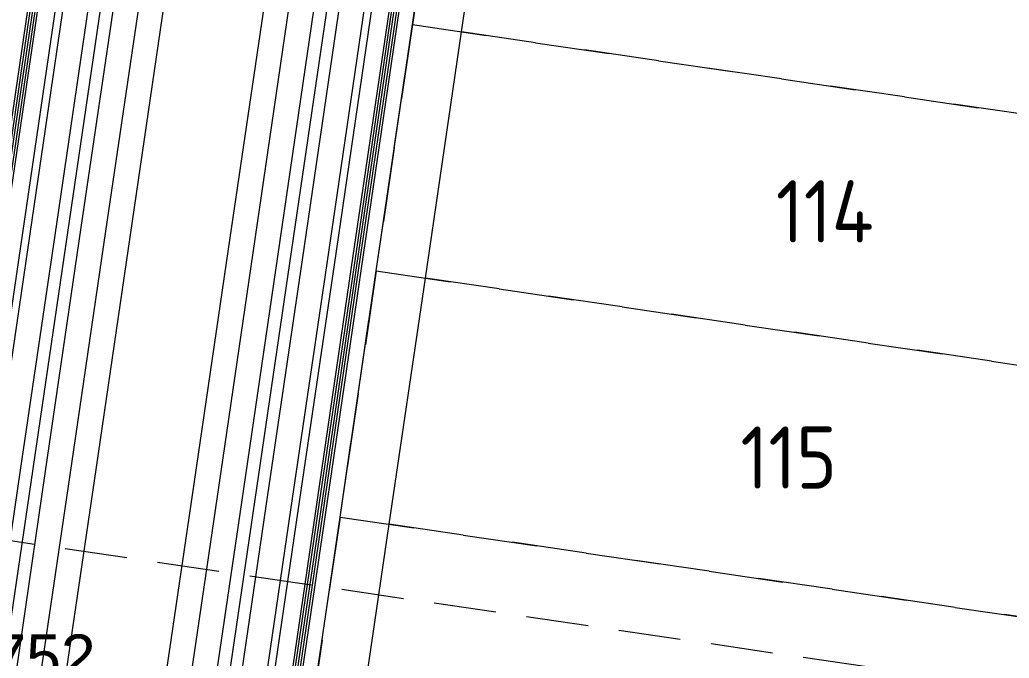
# Model space of a CAD drawing. Header units: metres. Extents: x 302924 to 306036, y 6267404 to 6269261.
# Drawn here: x 304090.09 to 304129.88, y 6268699.96 to 6268725.62 of the extents above; entities that cross this region are included whole.
import ezdxf
from ezdxf.enums import TextEntityAlignment as Align

# ---------------------------------------------------------------- set-up
doc = ezdxf.new("R2010")
doc.units = ezdxf.units.M
for name, pattern in [('Dash', [5, 3, -2]), ('DASHED', [19.05, 12.7, -6.35]), ('HIDDEN2', [0.1875, 0.125, -0.0625])]:
    doc.linetypes.add(name, pattern=pattern)
doc.layers.get('0').update_dxf_attribs({"color": 6})
for name, color, linetype, lineweight, true_color, plot, transparency in [('. Const Lines_HV', 7, 'Continuous', 0, 0x990000, False, 0.4), ('. Const Lines_LV', 7, 'Continuous', 0, 0x000099, False, 0.4), ('. Const Lines_SL', 7, 'Continuous', 0, 0x009999, False, 0.4), ('. Const Lines_SP_Trench (PL)', 7, 'Continuous', 0, 0x990099, False, 0.4)]:
    doc.layers.add(name, color=color, linetype=linetype, lineweight=lineweight, true_color=true_color, plot=plot, transparency=transparency)
doc.layers.add('._ MGA Trench Outline (PL)', color=248, linetype='Continuous', lineweight=0, plot=False, transparency=0.6)
doc.layers.add('_Kerb Line_SP', color=60, linetype='Continuous', lineweight=13, transparency=0.6)
for name, color, linetype, lineweight in [('_Lot Layout Future', 151, 'Continuous', 13), ('_Lot Layout Future - Lot No', 155, 'Continuous', 13), ('Cadastre Other Property_SP_EXT', 138, 'DASHED', 15)]:
    doc.layers.add(name, color=color, linetype=linetype, lineweight=lineweight)
doc.layers.add('SupportsOH_SP_TR_HV_LV_SL_EXT', color=7, linetype='Continuous')
doc.layers.add('SupportsOH_SP_TR_HV_LV_SL_MOD', color=3, linetype='Continuous')
doc.styles.add('LotNum', font='isocp.shx')
doc.styles.add('POLE_LABEL', font='arial.ttf', dxfattribs={"height": 2})
doc.styles.get("Standard").update_dxf_attribs({"font": 'arial.ttf'})

# ---------------------------------------------------------------- blocks, each defined once
blk = doc.blocks.new('POLE_EXT')
blk.add_hatch(color=256).paths.add_polyline_path([(-0.9, 0, 1), (0.9, 0, 1)])
blk.add_lwpolyline([(-0.9, 0, 1), (0.9, 0, 1)], format="xyb", close=True)
at = {"flags": 8}
blk.add_attdef('pNumber', text='', height=1.8, dxfattribs=at).set_placement((2.5, 2.5), align=Align.MIDDLE_CENTER)
at = {"style": 'POLE_LABEL', "flags": 9}
for tag, p in [('STRUCTURE_PLANT_NUMBER', (1.355, 0.028)), ('STREET_CODE', (1.355, -0.2))]:
    blk.add_attdef(tag, text='', height=0.2, dxfattribs=at).set_placement(p, align=Align.MIDDLE_LEFT)
at = {"flags": 9}
for tag, p in [('OWNED_BY', (1.355, -0.4)), ('SPECIAL_USE', (1.355, -0.8)), ('PARENT', (1.355, -0.6)), ('STATE', (1.355, -1)), ('USAGE', (1.355, -1.2)), ('cLV', (1.355, -1.4)), ('hDepth', (1.355, -1.6)), ('cHV', (1.355, -2)), ('hDia', (1.355, -1.8)), ('LBRACKET', (1.355, -2.2)), ('LExisting', (1.355, -2.4)), ('LANTNUMBER', (1.355, -2.6)), ('LOther', (1.355, -2.8)), ('LRemove', (1.355, -3)), ('LEGEND', (1.355, -3.2)), ('cLinedev', (1.355, -3.4)), ('LOCATION', (1.355, -3.6)), ('pExisting', (1.355, -3.8)), ('PFNUMBER', (1.355, -4)), ('pFooting', (1.355, -4.4)), ('NEWPFNUMBER', (1.355, -4.2)), ('pNew', (1.355, -4.6)), ('pRelocate', (1.355, -5)), ('pRemove', (1.355, -5.2)), ('pReplace', (1.355, -5.4)), ('pStay', (1.355, -5.6)), ('cspan', (1.355, -6)), ('pType', (1.355, -5.8)), ('STREETNAME', (1.355, -6.2)), ('SUBURB', (1.355, -6.4)), ('NOTES', (1.355, -6.6)), ('MAINTAINED_BY', (1.355, -6.814)), ('OPERATED_BY', (1.355, -7.014))]:
    blk.add_attdef(tag, text='', height=0.2, dxfattribs=at).set_placement(p, align=Align.MIDDLE_LEFT)
at = {"flags": 1}
blk.add_attdef('Z', (1.355, -7.328), '', height=0.2, dxfattribs=at)

msp = doc.modelspace()

# ---------------------------------------------------------------- linework, layer by layer
at = {"layer": '. Const Lines_HV', "linetype": 'Continuous', "lineweight": 0, "flags": 128}
for points in [[(304025.4858, 6268763.0388), (304029.6778, 6268790.3309), (304037.7576, 6268797.3194), (304096.1203, 6268798.3488), (304104.1282, 6268789.2357), (304098.6853, 6268752.1841), (304096.8066, 6268739.3855), (304094.9911, 6268727.018), (304093.5388, 6268717.124), (304092.0864, 6268707.2301), (304090.271, 6268694.8626), (304088.4555, 6268682.4952), (304087.0032, 6268672.6012), (304085.1877, 6268660.2337), (304083.7354, 6268650.3398), (304081.9194, 6268637.9688), (304080.0625, 6268625.4415), (304078.2424, 6268613.1615), (304076.2048, 6268599.3127), (304074.754, 6268589.42), (304072.5731, 6268574.5772), (304070.756, 6268562.2088), (304068.9387, 6268549.8411), (304067.4848, 6268539.9466)], [(304027.4636, 6268762.7417), (304031.5428, 6268789.2997), (304038.5177, 6268795.3325), (304095.2293, 6268796.3328), (304102.0149, 6268788.6107), (304096.7065, 6268752.4748), (304094.8278, 6268739.676), (304093.0123, 6268727.3085), (304091.56, 6268717.4145), (304090.1076, 6268707.5206), (304088.2922, 6268695.1531), (304086.4767, 6268682.7856), (304085.0244, 6268672.8917), (304083.2089, 6268660.5242), (304081.7566, 6268650.6302), (304079.9408, 6268638.2607), (304078.0841, 6268625.7347), (304076.2639, 6268613.4537), (304074.2261, 6268599.6038), (304072.7752, 6268589.7102), (304070.5944, 6268574.868), (304068.7772, 6268562.4995), (304066.9599, 6268550.1319), (304065.5061, 6268540.2373)]]:
    msp.add_lwpolyline(points, dxfattribs=at)
at = {"layer": '. Const Lines_LV', "linetype": 'Continuous', "lineweight": 0, "flags": 128}
for points in [[(304024.4969, 6268763.1873), (304028.7452, 6268790.8464), (304037.3776, 6268798.3129), (304096.5657, 6268799.3568), (304105.1848, 6268789.5482), (304099.6747, 6268752.0388), (304097.796, 6268739.2403), (304095.9805, 6268726.8728), (304094.5282, 6268716.9788), (304093.0758, 6268707.0848), (304091.2604, 6268694.7174), (304089.4449, 6268682.3499), (304087.9926, 6268672.4559), (304086.1771, 6268660.0885), (304084.7247, 6268650.1945), (304082.9087, 6268637.8229), (304081.0517, 6268625.2949), (304079.2317, 6268613.0154), (304077.1941, 6268599.1671), (304075.7434, 6268589.2749), (304073.5625, 6268574.4318), (304071.7453, 6268562.0634), (304069.9281, 6268549.6958), (304068.4742, 6268539.8012)], [(304026.4747, 6268762.8903), (304030.6103, 6268789.8153), (304038.1376, 6268796.326), (304095.6748, 6268797.3408), (304103.0715, 6268788.9232), (304097.6959, 6268752.3294), (304095.8172, 6268739.5307), (304094.0017, 6268727.1633), (304092.5494, 6268717.2693), (304091.097, 6268707.3753), (304089.2816, 6268695.0079), (304087.4661, 6268682.6404), (304086.0138, 6268672.7464), (304084.1983, 6268660.379), (304082.746, 6268650.485), (304080.9301, 6268638.1147), (304079.0733, 6268625.5881), (304077.2531, 6268613.3076), (304075.2154, 6268599.4582), (304073.7646, 6268589.5651), (304071.5837, 6268574.7226), (304069.7666, 6268562.3541), (304067.9493, 6268549.9865), (304066.4954, 6268540.0919)], [(304026.5593, 6268749.6974), (304028.4525, 6268762.5932), (304032.4754, 6268788.7841), (304038.8977, 6268794.3391), (304094.7839, 6268795.3248), (304100.9583, 6268788.2982), (304095.7172, 6268752.6201), (304093.8384, 6268739.8212), (304092.0229, 6268727.4537), (304090.5706, 6268717.5598), (304089.1182, 6268707.6658), (304087.3028, 6268695.2983), (304085.4873, 6268682.9309), (304084.035, 6268673.0369), (304082.2195, 6268660.6694), (304080.7672, 6268650.7755)]]:
    msp.add_lwpolyline(points, dxfattribs=at)
at = {"layer": '. Const Lines_SL', "linetype": 'Continuous', "lineweight": 0, "flags": 128}
msp.add_lwpolyline([(304027.5487, 6268749.5522), (304029.4414, 6268762.4447), (304033.4079, 6268788.2685), (304039.2778, 6268793.3456), (304094.3384, 6268794.3167), (304099.9016, 6268787.9857), (304094.7278, 6268752.7655), (304092.849, 6268739.9664), (304091.0335, 6268727.599), (304089.5812, 6268717.705), (304088.1288, 6268707.811), (304086.3134, 6268695.4436), (304084.4979, 6268683.0761), (304083.0456, 6268673.1821), (304081.2301, 6268660.8147), (304079.7778, 6268650.9207)], dxfattribs=at)
at = {"layer": '. Const Lines_SP_Trench (PL)', "linetype": 'Continuous', "lineweight": 0, "flags": 128}
msp.add_lwpolyline([(304026.8561, 6268749.6538), (304028.7492, 6268762.5486), (304032.7551, 6268788.6294), (304039.0117, 6268794.041), (304094.6503, 6268795.0224), (304100.6413, 6268788.2045), (304095.4203, 6268752.6637), (304093.5416, 6268739.8648), (304091.7261, 6268727.4973), (304090.2738, 6268717.6033), (304088.8214, 6268707.7094), (304087.0059, 6268695.3419), (304085.1905, 6268682.9744), (304083.7381, 6268673.0805), (304081.9227, 6268660.713), (304080.4703, 6268650.819)], dxfattribs=at)
at = {"layer": '._ MGA Trench Outline (PL)', "flags": 128}
for points in [[(304025.8322, 6268737.1702), (304027.6476, 6268749.5376), (304029.5403, 6268762.4298), (304033.5012, 6268788.217), (304039.3158, 6268793.2463), (304094.2939, 6268794.2159), (304099.796, 6268787.9545), (304094.6288, 6268752.78), (304092.75, 6268739.981), (304090.9346, 6268727.6135), (304089.4822, 6268717.7195), (304088.0299, 6268707.8255), (304086.2144, 6268695.4581), (304084.399, 6268683.0906), (304082.9466, 6268673.1966), (304081.1312, 6268660.8292), (304079.6788, 6268650.9352)], [(304025.9311, 6268737.1557), (304027.7466, 6268749.5231), (304029.6392, 6268762.4149), (304033.5944, 6268788.1654), (304039.3538, 6268793.1469), (304094.2493, 6268794.1151), (304099.6903, 6268787.9232), (304094.5299, 6268752.7945), (304092.6511, 6268739.9955), (304090.8357, 6268727.628), (304089.3833, 6268717.734), (304087.9309, 6268707.8401), (304086.1155, 6268695.4726), (304084.3, 6268683.1051), (304082.8477, 6268673.2112), (304081.0322, 6268660.8437), (304079.5799, 6268650.9497)], [(304026.0301, 6268737.1411), (304027.8455, 6268749.5086), (304029.7381, 6268762.4001), (304033.6877, 6268788.1139), (304039.3918, 6268793.0476), (304094.2048, 6268794.0143), (304099.5846, 6268787.892), (304094.431, 6268752.8091), (304092.5522, 6268740.01), (304090.7367, 6268727.6425), (304089.2844, 6268717.7486), (304087.832, 6268707.8546), (304086.0165, 6268695.4871), (304084.2011, 6268683.1197), (304082.7488, 6268673.2257), (304080.9333, 6268660.8582), (304079.4809, 6268650.9643)], [(304026.129, 6268737.1266), (304027.9445, 6268749.4941), (304029.837, 6268762.3852), (304033.7809, 6268788.0623), (304039.4298, 6268792.9482), (304094.1602, 6268793.9135), (304099.479, 6268787.8608), (304094.332, 6268752.8236), (304092.4532, 6268740.0245), (304090.6378, 6268727.6571), (304089.1854, 6268717.7631), (304087.7331, 6268707.8691), (304085.9176, 6268695.5017), (304084.1022, 6268683.1342), (304082.6498, 6268673.2402), (304080.8344, 6268660.8728), (304079.382, 6268650.9788)]]:
    msp.add_lwpolyline(points, dxfattribs=at)
at = {"layer": '_Kerb Line_SP', "linetype": 'Continuous', "flags": 128}
msp.add_lwpolyline([(304078.4198, 6268624.4559), (304102.3787, 6268787.6766, 0.450994), (304094.1558, 6268797.4103, 0.0079076), (304070.9429, 6268797.3797), (304039.0463, 6268796.558, 0.3648308), (304030.8542, 6268789.2965), (304008.1789, 6268634.8113)], format="xyb", dxfattribs=at)
at = {"layer": '_Lot Layout Future', "linetype": 'Dash', "transparency": 33554585}
for points in [[(304142.3186, 6268732.7045), (304107.6897, 6268737.7879), (304105.8743, 6268725.4204), (304140.5032, 6268720.3371)], [(304137.5985, 6268700.5491), (304102.9696, 6268705.6325), (304101.1542, 6268693.265), (304135.7831, 6268688.1817)]]:
    msp.add_lwpolyline(points, close=True, dxfattribs=at)

# ---------------------------------------------------------------- block references
at = {"layer": 'SupportsOH_SP_TR_HV_LV_SL_MOD'}
ref = msp.add_blockref('POLE_EXT', (304082.251, 6268697.512), dxfattribs=dict(at, rotation=359.9930972227539))
ref.add_attrib('ASSET_NUM', '524752', dxfattribs={"layer": 'SupportsOH_SP_TR_HV_LV_SL_EXT', "height": 1.8, "rotation": 359.9931, "style": 'POLE_LABEL'}).set_placement((304088.9468, 6268700.0112), align=Align.MIDDLE_CENTER)

# ---------------------------------------------------------------- texts
at = {"layer": '_Lot Layout Future - Lot No', "linetype": 'Continuous', "transparency": 33554585, "char_height": 2.5, "attachment_point": 5, "style": 'LotNum', "bg_fill": 3, "box_fill_scale": 1.1, "bg_fill_color": 256, "bg_fill_transparency": 0}
for s, insert in [('114', (304122.46, 6268717.9152)), ('115', (304121.0076, 6268708.0212))]:
    msp.add_mtext(s, dxfattribs=dict(at, insert=insert))

# ---------------------------------------------------------------- next in the draw order: linework, layer by layer
at = {"layer": '. Const Lines_HV', "linetype": 'Continuous', "lineweight": 0, "flags": 128}
for points in [[(304091.124, 6268659.3623), (304092.9394, 6268671.7297), (304094.3917, 6268681.6237), (304096.207, 6268693.99), (304098.0226, 6268706.3586), (304099.475, 6268716.2526), (304100.9273, 6268726.1466), (304102.7427, 6268738.514), (304104.6219, 6268751.3154), (304110.2297, 6268790.1026), (304118.8083, 6268797.0717), (304179.9938, 6268789.5992), (304189.2978, 6268777.3798), (304183.7806, 6268739.7359), (304181.8955, 6268726.8948), (304180.08, 6268714.5274), (304178.6276, 6268704.6334), (304177.1751, 6268694.7395), (304175.3599, 6268682.3721), (304173.544, 6268670.0045), (304172.0916, 6268660.1106)], [(304093.1028, 6268659.0718), (304094.9182, 6268671.4393), (304096.3705, 6268681.3332), (304098.1858, 6268693.6995), (304100.0014, 6268706.0682), (304101.4538, 6268715.9621), (304102.9061, 6268725.8561), (304104.7215, 6268738.2236), (304106.601, 6268751.0271), (304112.0973, 6268789.0431), (304119.4096, 6268794.9834), (304178.9138, 6268787.7162), (304187.197, 6268776.8375), (304181.8018, 6268740.0259), (304179.9168, 6268727.1853), (304178.1012, 6268714.8179), (304176.6488, 6268704.9239), (304175.1963, 6268695.0299), (304173.3811, 6268682.6625), (304171.5652, 6268670.295), (304170.1128, 6268660.4011)]]:
    msp.add_lwpolyline(points, dxfattribs=at)
at = {"layer": '. Const Lines_LV', "linetype": 'Continuous', "lineweight": 0, "flags": 128}
for points in [[(304090.1346, 6268659.5075), (304091.95, 6268671.875), (304093.4023, 6268681.7689), (304095.2176, 6268694.1352), (304097.0332, 6268706.5039), (304098.4856, 6268716.3978), (304099.9379, 6268726.2918), (304101.7534, 6268738.6593), (304103.6323, 6268751.4596), (304109.2959, 6268790.6324), (304118.5076, 6268798.1159), (304180.5339, 6268790.5406), (304190.3483, 6268777.651), (304184.7701, 6268739.5909), (304182.8849, 6268726.7496), (304181.0694, 6268714.3821), (304179.617, 6268704.4882), (304178.1645, 6268694.5942), (304176.3493, 6268682.2269), (304174.5334, 6268669.8592), (304173.081, 6268659.9654)], [(304092.1134, 6268659.217), (304093.9288, 6268671.5845), (304095.3811, 6268681.4785), (304097.1964, 6268693.8448), (304099.012, 6268706.2134), (304100.4644, 6268716.1074), (304101.9167, 6268726.0014), (304103.7321, 6268738.3688), (304105.6114, 6268751.1713), (304111.1635, 6268789.5729), (304119.1089, 6268796.0276), (304179.4538, 6268788.6577), (304188.2474, 6268777.1087), (304182.7912, 6268739.8809), (304180.9061, 6268727.0401), (304179.0906, 6268714.6726), (304177.6382, 6268704.7787), (304176.1857, 6268694.8847), (304174.3705, 6268682.5173), (304172.5546, 6268670.1497), (304171.1022, 6268660.2558)], [(304094.0922, 6268658.9266), (304095.9076, 6268671.294), (304097.3599, 6268681.188), (304099.1752, 6268693.5543), (304100.9908, 6268705.9229), (304102.4432, 6268715.8169), (304103.8955, 6268725.7109), (304105.7109, 6268738.0783), (304107.5905, 6268750.8829), (304113.0311, 6268788.5133), (304119.7102, 6268793.9393), (304178.3738, 6268786.7747), (304186.1466, 6268776.5664), (304180.8123, 6268740.1709), (304178.9274, 6268727.3306), (304177.1118, 6268714.9631), (304175.6594, 6268705.0691), (304174.2069, 6268695.1752), (304172.3917, 6268682.8077), (304170.5758, 6268670.4402), (304169.1234, 6268660.5463)], [(304096.071, 6268658.6361), (304097.8864, 6268671.0036), (304099.3387, 6268680.8975), (304101.154, 6268693.2638), (304102.9696, 6268705.6325), (304104.422, 6268715.5264), (304105.8743, 6268725.4204), (304107.6897, 6268737.7879), (304109.5696, 6268750.5946), (304114.8987, 6268787.4537), (304120.3115, 6268791.851), (304177.2937, 6268784.8918), (304184.0457, 6268776.0241), (304178.8335, 6268740.4609), (304176.9486, 6268727.621), (304175.133, 6268715.2536), (304173.6806, 6268705.3596), (304172.2281, 6268695.4657), (304170.4129, 6268683.0982), (304168.5971, 6268670.7308), (304167.1446, 6268660.8368), (304165.3291, 6268648.4694)], [(304098.0497, 6268658.3456), (304099.8652, 6268670.7131), (304101.3175, 6268680.6071), (304103.1328, 6268692.9733), (304104.9484, 6268705.342), (304106.4008, 6268715.236), (304107.8531, 6268725.1299), (304109.6685, 6268737.4974), (304111.5488, 6268750.3063), (304116.7663, 6268786.3941), (304120.9128, 6268789.7627), (304176.2137, 6268783.0088), (304181.9449, 6268775.4818), (304176.8546, 6268740.751), (304174.9698, 6268727.9115), (304173.1542, 6268715.5441), (304171.7018, 6268705.6501), (304170.2493, 6268695.7562), (304168.4341, 6268683.3886), (304166.6183, 6268671.0213), (304165.1658, 6268661.1273), (304163.3503, 6268648.7599)]]:
    msp.add_lwpolyline(points, dxfattribs=at)
at = {"layer": '. Const Lines_SL', "linetype": 'Continuous', "lineweight": 0, "flags": 128}
msp.add_lwpolyline([(304095.0816, 6268658.7813), (304096.897, 6268671.1488), (304098.3493, 6268681.0428), (304100.1646, 6268693.409), (304101.9802, 6268705.7777), (304103.4326, 6268715.6717), (304104.8849, 6268725.5657), (304106.7003, 6268737.9331), (304108.5801, 6268750.7388), (304113.9649, 6268787.9835), (304120.0109, 6268792.8951), (304177.8337, 6268785.8332), (304185.0961, 6268776.2952), (304179.8229, 6268740.3159), (304177.938, 6268727.4758), (304176.1224, 6268715.1083), (304174.67, 6268705.2144), (304173.2175, 6268695.3204), (304171.4023, 6268682.953), (304169.5865, 6268670.5855), (304168.134, 6268660.6916), (304166.3185, 6268648.3241)], dxfattribs=at)
at = {"layer": '. Const Lines_SP_Trench (PL)', "linetype": 'Continuous', "lineweight": 0, "flags": 128}
msp.add_lwpolyline([(304094.389, 6268658.883), (304096.2044, 6268671.2505), (304097.6568, 6268681.1444), (304099.472, 6268693.5107), (304101.2876, 6268705.8794), (304102.74, 6268715.7733), (304104.1923, 6268725.6673), (304106.0078, 6268738.0348), (304107.8874, 6268750.8397), (304113.3112, 6268788.3543), (304119.8004, 6268793.626), (304178.2118, 6268786.4923), (304185.8314, 6268776.485), (304180.5155, 6268740.2144), (304178.6305, 6268727.3741), (304176.815, 6268715.0067), (304175.3626, 6268705.1127), (304173.9101, 6268695.2188), (304172.0949, 6268682.8513), (304170.279, 6268670.4838), (304168.8266, 6268660.5899), (304167.011, 6268648.2225)], dxfattribs=at)
at = {"layer": '._ MGA Trench Outline (PL)', "flags": 128}
for points in [[(304095.1805, 6268658.7668), (304096.9959, 6268671.1343), (304098.4483, 6268681.0282), (304100.2635, 6268693.3945), (304102.0792, 6268705.7632), (304103.5315, 6268715.6572), (304104.9838, 6268725.5511), (304106.7993, 6268737.9186), (304108.679, 6268750.7244), (304114.0582, 6268787.9305), (304120.0409, 6268792.7907), (304177.7797, 6268785.7391), (304184.9911, 6268776.2681), (304179.724, 6268740.3304), (304177.839, 6268727.4903), (304176.0235, 6268715.1229), (304174.571, 6268705.2289), (304173.1186, 6268695.335), (304171.3033, 6268682.9675), (304169.4875, 6268670.6), (304168.0351, 6268660.7061), (304166.2195, 6268648.3386)], [(304095.1805, 6268658.7668), (304096.9959, 6268671.1343), (304098.4483, 6268681.0282), (304100.2635, 6268693.3945), (304102.0792, 6268705.7632), (304103.5315, 6268715.6572), (304104.9838, 6268725.5511), (304106.7993, 6268737.9186), (304108.679, 6268750.7244), (304114.0582, 6268787.9305), (304120.0409, 6268792.7907), (304177.7797, 6268785.7391), (304184.9911, 6268776.2681), (304179.724, 6268740.3304), (304177.839, 6268727.4903), (304176.0235, 6268715.1229), (304174.571, 6268705.2289), (304173.1186, 6268695.335), (304171.3033, 6268682.9675), (304169.4875, 6268670.6), (304168.0351, 6268660.7061), (304166.2195, 6268648.3386)], [(304095.1805, 6268658.7668), (304096.9959, 6268671.1343), (304098.4483, 6268681.0282), (304100.2635, 6268693.3945), (304102.0792, 6268705.7632), (304103.5315, 6268715.6572), (304104.9838, 6268725.5511), (304106.7993, 6268737.9186), (304108.679, 6268750.7244), (304114.0582, 6268787.9305), (304120.0409, 6268792.7907), (304177.7797, 6268785.7391), (304184.9911, 6268776.2681), (304179.724, 6268740.3304), (304177.839, 6268727.4903), (304176.0235, 6268715.1229), (304174.571, 6268705.2289), (304173.1186, 6268695.335), (304171.3033, 6268682.9675), (304169.4875, 6268670.6), (304168.0351, 6268660.7061), (304166.2195, 6268648.3386)], [(304095.2794, 6268658.7523), (304097.0949, 6268671.1198), (304098.5472, 6268681.0137), (304100.3625, 6268693.38), (304102.1781, 6268705.7487), (304103.6304, 6268715.6426), (304105.0828, 6268725.5366), (304106.8982, 6268737.9041), (304108.778, 6268750.7099), (304114.1516, 6268787.8775), (304120.071, 6268792.6863), (304177.7257, 6268785.645), (304184.8861, 6268776.241), (304179.625, 6268740.3449), (304177.7401, 6268727.5048), (304175.9245, 6268715.1374), (304174.4721, 6268705.2434), (304173.0197, 6268695.3495), (304171.2044, 6268682.982), (304169.3886, 6268670.6146), (304167.9361, 6268660.7206), (304166.1206, 6268648.3532)], [(304095.2794, 6268658.7523), (304097.0949, 6268671.1198), (304098.5472, 6268681.0137), (304100.3625, 6268693.38), (304102.1781, 6268705.7487), (304103.6304, 6268715.6426), (304105.0828, 6268725.5366), (304106.8982, 6268737.9041), (304108.778, 6268750.7099), (304114.1516, 6268787.8775), (304120.071, 6268792.6863), (304177.7257, 6268785.645), (304184.8861, 6268776.241), (304179.625, 6268740.3449), (304177.7401, 6268727.5048), (304175.9245, 6268715.1374), (304174.4721, 6268705.2434), (304173.0197, 6268695.3495), (304171.2044, 6268682.982), (304169.3886, 6268670.6146), (304167.9361, 6268660.7206), (304166.1206, 6268648.3532)], [(304095.2794, 6268658.7523), (304097.0949, 6268671.1198), (304098.5472, 6268681.0137), (304100.3625, 6268693.38), (304102.1781, 6268705.7487), (304103.6304, 6268715.6426), (304105.0828, 6268725.5366), (304106.8982, 6268737.9041), (304108.778, 6268750.7099), (304114.1516, 6268787.8775), (304120.071, 6268792.6863), (304177.7257, 6268785.645), (304184.8861, 6268776.241), (304179.625, 6268740.3449), (304177.7401, 6268727.5048), (304175.9245, 6268715.1374), (304174.4721, 6268705.2434), (304173.0197, 6268695.3495), (304171.2044, 6268682.982), (304169.3886, 6268670.6146), (304167.9361, 6268660.7206), (304166.1206, 6268648.3532)], [(304095.3784, 6268658.7378), (304097.1938, 6268671.1052), (304098.6462, 6268680.9992), (304100.4614, 6268693.3655), (304102.277, 6268705.7341), (304103.7294, 6268715.6281), (304105.1817, 6268725.5221), (304106.9972, 6268737.8895), (304108.877, 6268750.6955), (304114.245, 6268787.8245), (304120.1011, 6268792.5819), (304177.6717, 6268785.5508), (304184.781, 6268776.2139), (304179.5261, 6268740.3594), (304177.6411, 6268727.5194), (304175.8256, 6268715.1519), (304174.3732, 6268705.258), (304172.9207, 6268695.364), (304171.1055, 6268682.9965), (304169.2896, 6268670.6291), (304167.8372, 6268660.7351), (304166.0217, 6268648.3677)], [(304095.3784, 6268658.7378), (304097.1938, 6268671.1052), (304098.6462, 6268680.9992), (304100.4614, 6268693.3655), (304102.277, 6268705.7341), (304103.7294, 6268715.6281), (304105.1817, 6268725.5221), (304106.9972, 6268737.8895), (304108.877, 6268750.6955), (304114.245, 6268787.8245), (304120.1011, 6268792.5819), (304177.6717, 6268785.5508), (304184.781, 6268776.2139), (304179.5261, 6268740.3594), (304177.6411, 6268727.5194), (304175.8256, 6268715.1519), (304174.3732, 6268705.258), (304172.9207, 6268695.364), (304171.1055, 6268682.9965), (304169.2896, 6268670.6291), (304167.8372, 6268660.7351), (304166.0217, 6268648.3677)], [(304095.3784, 6268658.7378), (304097.1938, 6268671.1052), (304098.6462, 6268680.9992), (304100.4614, 6268693.3655), (304102.277, 6268705.7341), (304103.7294, 6268715.6281), (304105.1817, 6268725.5221), (304106.9972, 6268737.8895), (304108.877, 6268750.6955), (304114.245, 6268787.8245), (304120.1011, 6268792.5819), (304177.6717, 6268785.5508), (304184.781, 6268776.2139), (304179.5261, 6268740.3594), (304177.6411, 6268727.5194), (304175.8256, 6268715.1519), (304174.3732, 6268705.258), (304172.9207, 6268695.364), (304171.1055, 6268682.9965), (304169.2896, 6268670.6291), (304167.8372, 6268660.7351), (304166.0217, 6268648.3677)], [(304095.4773, 6268658.7232), (304097.2928, 6268671.0907), (304098.7451, 6268680.9847), (304100.5604, 6268693.351), (304102.376, 6268705.7196), (304103.8283, 6268715.6136), (304105.2807, 6268725.5076), (304107.0961, 6268737.875), (304108.9759, 6268750.6811), (304114.3384, 6268787.7716), (304120.1311, 6268792.4775), (304177.6177, 6268785.4567), (304184.676, 6268776.1868), (304179.4271, 6268740.3739), (304177.5422, 6268727.5339), (304175.7267, 6268715.1664), (304174.2742, 6268705.2725), (304172.8218, 6268695.3785), (304171.0065, 6268683.0111), (304169.1907, 6268670.6436), (304167.7383, 6268660.7497), (304165.9227, 6268648.3822)], [(304095.4773, 6268658.7232), (304097.2928, 6268671.0907), (304098.7451, 6268680.9847), (304100.5604, 6268693.351), (304102.376, 6268705.7196), (304103.8283, 6268715.6136), (304105.2807, 6268725.5076), (304107.0961, 6268737.875), (304108.9759, 6268750.6811), (304114.3384, 6268787.7716), (304120.1311, 6268792.4775), (304177.6177, 6268785.4567), (304184.676, 6268776.1868), (304179.4271, 6268740.3739), (304177.5422, 6268727.5339), (304175.7267, 6268715.1664), (304174.2742, 6268705.2725), (304172.8218, 6268695.3785), (304171.0065, 6268683.0111), (304169.1907, 6268670.6436), (304167.7383, 6268660.7497), (304165.9227, 6268648.3822)], [(304095.4773, 6268658.7232), (304097.2928, 6268671.0907), (304098.7451, 6268680.9847), (304100.5604, 6268693.351), (304102.376, 6268705.7196), (304103.8283, 6268715.6136), (304105.2807, 6268725.5076), (304107.0961, 6268737.875), (304108.9759, 6268750.6811), (304114.3384, 6268787.7716), (304120.1311, 6268792.4775), (304177.6177, 6268785.4567), (304184.676, 6268776.1868), (304179.4271, 6268740.3739), (304177.5422, 6268727.5339), (304175.7267, 6268715.1664), (304174.2742, 6268705.2725), (304172.8218, 6268695.3785), (304171.0065, 6268683.0111), (304169.1907, 6268670.6436), (304167.7383, 6268660.7497), (304165.9227, 6268648.3822)]]:
    msp.add_lwpolyline(points, dxfattribs=at)
at = {"layer": '_Kerb Line_SP', "linetype": 'Continuous', "flags": 128}
msp.add_lwpolyline([(304163.3867, 6268603.9681), (304188.5787, 6268775.1763, 0.4144179), (304178.4433, 6268788.7969), (304161.9222, 6268791.2134, 0.017995), (304120.7062, 6268796.0657, 0.3941151), (304111.6444, 6268788.8266), (304087.3338, 6268623.2138)], format="xyb", dxfattribs=at)
at = {"layer": '_Lot Layout Future', "linetype": 'Dash', "transparency": 33554585}
msp.add_lwpolyline([(304096.071, 6268658.6361), (304097.8864, 6268671.0036), (304099.3387, 6268680.8975), (304101.1542, 6268693.265), (304102.9696, 6268705.6325), (304104.422, 6268715.5264), (304105.8743, 6268725.4204), (304107.6897, 6268737.7879), (304109.5696, 6268750.5946), (304144.201, 6268745.5279), (304178.8335, 6268740.4609), (304176.9486, 6268727.621), (304175.133, 6268715.2536), (304173.6806, 6268705.3596), (304172.2281, 6268695.4657), (304170.4126, 6268683.0982), (304168.5971, 6268670.7308), (304167.1446, 6268660.8368), (304165.3291, 6268648.4694)], dxfattribs=at)
msp.add_lwpolyline([(304096.071, 6268658.6361), (304097.8864, 6268671.0036), (304099.3387, 6268680.8975), (304101.1542, 6268693.265), (304102.9696, 6268705.6325), (304104.422, 6268715.5264), (304105.8743, 6268725.4204), (304107.6897, 6268737.7879), (304109.5696, 6268750.5946), (304144.201, 6268745.5279), (304178.8335, 6268740.4609), (304176.9486, 6268727.621), (304175.133, 6268715.2536), (304173.6806, 6268705.3596), (304172.2281, 6268695.4657), (304170.4126, 6268683.0982), (304168.5971, 6268670.7308), (304167.1446, 6268660.8368), (304165.3291, 6268648.4694)], dxfattribs=at)
for points in [[(304140.5032, 6268720.3371), (304105.8743, 6268725.4204), (304104.422, 6268715.5264), (304139.0508, 6268710.4431)], [(304139.0508, 6268710.4431), (304104.422, 6268715.5264), (304102.9696, 6268705.6325), (304137.5985, 6268700.5491)]]:
    msp.add_lwpolyline(points, close=True, dxfattribs=at)
at = {"layer": 'Cadastre Other Property_SP_EXT', "linetype": 'HIDDEN2', "ltscale": 20}
msp.add_lwpolyline([(304172.3, 6268692.523), (303853.945, 6268739.3669), (303690.0785, 6268745.7516), (303514.0712, 6268753.0662), (303170.041, 6268767.854), (302924.068, 6268778.115), (302934.61, 6268762.3409), (303170.357, 6268752.492), (303269.8899, 6268748.3329), (303333.158, 6268745.616), (303394.873, 6268742.9971), (303455.3971, 6268740.402), (303511.8389, 6268738.482), (303515.571, 6268738.4199), (303515.798, 6268738.4111), (303687.9159, 6268731.666), (303851.5449, 6268723.621), (303851.7741, 6268723.608), (304170.015, 6268676.93), (304172.3, 6268692.523)], close=True, dxfattribs=at)

doc.saveas('drawing.dxf')
